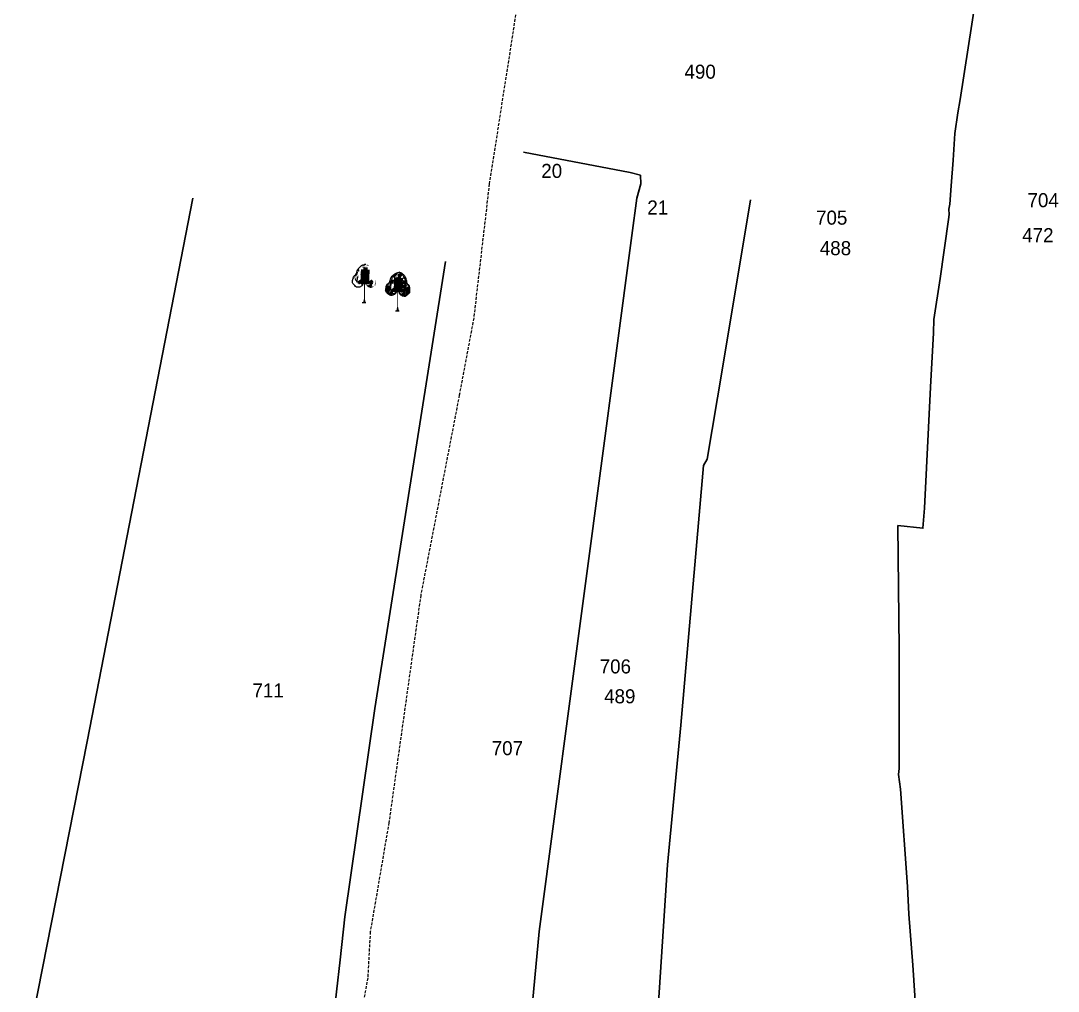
# Model space of a CAD drawing. Header units: millimetres. Extents: x -1419336 to 38707697, y -75591640 to 81.
# Drawn here: x 278.7 to 463.5, y -1027.9 to -855.2 of the extents above; entities that cross this region are included whole.
import ezdxf

# ---------------------------------------------------------------- set-up
doc = ezdxf.new("R2010")
doc.units = ezdxf.units.MM
doc.linetypes.add('ACAD_ISO02W100', pattern=[15, 12, -3])
doc.linetypes.add('DASHED', pattern=[0.75, 0.5, -0.25])
for name, color, linetype in [('Line_Road', 250, 'ACAD_ISO02W100'), ('Sym_Tree', 92, 'Continuous'), ('Text_Survey_No_Old', 5, 'Continuous')]:
    doc.layers.add(name, color=color, linetype=linetype)
doc.layers.add('Poly_Survey_Bndry', color=250, linetype='Continuous', lineweight=30)
doc.layers.add('Text_Survey_No', color=250, linetype='Continuous', lineweight=0)
doc.layers.add('Text_Chalta_No', color=1, linetype='Continuous', lineweight=0, true_color=0x0000ff)
doc.styles.get("Standard").update_dxf_attribs({"font": 'SakalBharati.ttf'})

msp = doc.modelspace()

# ---------------------------------------------------------------- linework, layer by layer
at = {"layer": 'Line_Road', "linetype": 'DASHED'}
msp.add_lwpolyline([(386.71, -766.18), (383.46, -774.93), (381.51, -781.74), (380.29, -788.45), (378.3, -794.93), (374.77, -809.42), (371.78, -824.49), (369.67, -835.19), (367.78, -848.19), (362.16, -884.22), (359.39, -908.12), (356.82, -921.84), (349.96, -957.44), (344.29, -997.93), (340.97, -1017.35), (340.52, -1025.56), (339.67, -1030.22)], dxfattribs=at)
at = {"layer": 'Poly_Survey_Bndry'}
for points in [[(449.49, -846.53), (446, -869.22), (445.58, -871.6), (445.06, -875.25), (444.74, -880), (444.43, -884.54), (444.15, -887.85), (443.96, -888.73), (444.05, -889.69), (443.93, -890.53), (442.46, -901.06), (441.31, -908.33), (441.26, -910.74), (440.75, -920.38), (439.65, -941.97), (439.36, -945.51), (434.91, -945.05), (435.16, -967.06), (435.16, -988.28), (435.04, -989.34), (435.39, -991.94), (436.61, -1009.27), (436.89, -1014.19), (437.55, -1023.31), (438.89, -1043.08)], [(387.27, -882.21), (368.25, -878.58)], [(389.07, -882.64), (389.14, -884.22), (388.45, -886.74), (387.52, -893.38), (371.03, -1017.29), (368.57, -1043.94), (367.47, -1078.36), (367.28, -1084.08), (367.13, -1086.61), (369, -1109.84), (370.17, -1125.14)], [(389.07, -882.64), (387.27, -882.21)], [(309.36, -886.76), (290.59, -983.46), (280.27, -1035.88), (293.06, -1039.09), (281.54, -1111.9), (278.75, -1130.43)], [(408.66, -887.07), (403.67, -917.04), (400.97, -933.23), (400.31, -934.33), (396.25, -980.58), (393.87, -1005.42), (391.69, -1039.09), (391.46, -1042.66), (391.76, -1045.56), (393.47, -1064.25), (397.7, -1114.58), (398.86, -1127.25)], [(354.38, -898.04), (341.78, -977.58), (336.43, -1014.68), (335.64, -1022.32), (332.37, -1050.81), (330.02, -1072.9), (326.41, -1092.44), (325.07, -1100.74), (319.66, -1121.76), (320.08, -1124.85), (321.4, -1140.18)]]:
    msp.add_lwpolyline(points, dxfattribs=at)
at = {"layer": 'Sym_Tree'}
for p, q in [((340.16, -898.57), (339.93, -898.59)), ((346.08, -900.02), (345.85, -900.05)), ((339.56, -905.33), (340.21, -905.34)), ((345.48, -906.79), (346.13, -906.79))]:
    msp.add_line(p, q, dxfattribs=at)
at = {"layer": 'Sym_Tree', "color": 82, "const_width": 0.8}
for points in [[(339.61, -902.03), (339.71, -899.42)], [(339.7, -902.04), (339.8, -899.43)], [(340.04, -901.65), (340.14, -899.05)], [(340.37, -902.09), (340.47, -899.48)], [(338.95, -901.42), (339.29, -901.91)], [(339.47, -901.54), (339.81, -902.03)], [(341.29, -901.66), (340.79, -901.99)], [(340.91, -901.45), (341.25, -901.93)], [(345.53, -903.48), (345.63, -900.88)], [(345.62, -903.5), (345.72, -900.89)], [(345.96, -903.11), (346.06, -900.5)], [(346.29, -903.55), (346.4, -900.94)], [(344.87, -902.88), (345.21, -903.37)], [(345.39, -903), (345.73, -903.48)], [(347.21, -903.11), (346.72, -903.44)], [(346.83, -902.9), (347.17, -903.39)]]:
    msp.add_lwpolyline(points, dxfattribs=at)
at = {"layer": 'Sym_Tree', "color": 34}
for points in [[(339.93, -905.34, 0.48, 0.16, 0), (339.93, -904.68, 0.16, 0.16, 0), (339.93, -902, 0.16, 0.16, 0)], [(345.85, -906.79, 0.48, 0.16, 0), (345.85, -906.14, 0.16, 0.16, 0), (345.85, -903.46, 0.16, 0.16, 0)]]:
    msp.add_lwpolyline(points, format="xyseb", dxfattribs=at)
at = {"layer": 'Sym_Tree', "color": 82}
for points in [[(339.7, -902.12), (339.55, -902.28), (339.32, -902.53), (338.88, -902.63), (338.49, -902.61), (338.16, -902.28), (337.69, -901.88), (337.9, -901.28), (337.91, -900.68), (338.6, -900.34), (338.62, -899.51), (339.13, -898.99), (339.54, -898.63), (339.83, -898.6), (339.93, -898.59)], [(345.63, -903.57), (345.48, -903.74), (345.25, -903.99), (344.8, -904.09), (344.41, -904.06), (344.08, -903.73), (343.61, -903.33), (343.82, -902.73), (343.83, -902.14), (344.52, -901.79), (344.54, -900.97), (345.06, -900.45), (345.47, -900.08), (345.75, -900.05), (345.85, -900.05)]]:
    msp.add_open_spline(points, degree=3, knots=[0, 0, 0, 0, 0.357151, 0.545743, 0.741494, 0.970117, 1.319935, 1.641608, 1.935314, 2.250626, 2.755061, 3.137005, 3.457298, 3.618487, 3.618487, 3.618487, 3.618487], dxfattribs=at)
at = {"layer": 'Sym_Tree', "color": 82, "start_tangent": (345.848543, -906.792094), "end_tangent": (345.848543, -906.792094)}
msp.add_spline([(346.08, -903.57), (346.52, -904.05), (346.83, -904.17), (347.19, -904.18), (347.54, -903.97), (348, -903.53), (348.01, -902.95), (347.95, -902.43), (347.59, -901.99), (347.37, -901.1), (347.01, -900.52), (346.59, -900.13), (346.08, -900.02)], degree=3, dxfattribs=at)
at = {"layer": 'Sym_Tree', "color": 82}
for points in [[(338.92, -899.19), (338.76, -899.47), (338.68, -899.75), (338.62, -900.01)], [(339.04, -899.59), (338.79, -899.49), (338.82, -899.81), (338.62, -900.01)], [(339.04, -899.59), (338.89, -899.26), (338.76, -899.47), (338.69, -899.71)], [(338.76, -899.47), (338.69, -899.71), (338.82, -899.81), (339.04, -899.59)], [(339.93, -898.59), (339.22, -898.93), (338.92, -899.19), (338.76, -899.47)], [(338.82, -899.81), (339.04, -899.59), (339.04, -899.59), (338.79, -899.49)], [(338.98, -899.87), (339.04, -899.59), (339.04, -899.59), (338.89, -899.26)], [(340.38, -898.59), (339.8, -898.98), (339.33, -898.99), (339.93, -898.59)], [(339.33, -898.99), (339.93, -898.59), (340.13, -898.59), (340.01, -898.73)], [(339.79, -899.04), (339.8, -898.98), (339.47, -899.2), (339.75, -898.97)], [(340.55, -899.47), (339.81, -899.45), (339.79, -899.83), (339.73, -900.03)], [(340.76, -898.73), (340.58, -898.64), (339.78, -898.99), (339.79, -899.04)], [(339.78, -898.99), (339.79, -899.04), (339.8, -898.98)], [(339.8, -898.98), (339.8, -898.98), (339.79, -899.04), (339.8, -898.98)], [(339.93, -898.59), (340.16, -898.57), (340.38, -898.59), (339.8, -898.98)], [(340.43, -900.11), (340.53, -899.75), (340.55, -899.47), (339.81, -899.45)], [(340.13, -898.59), (340.01, -898.73), (339.87, -898.77), (339.98, -898.67)], [(339.87, -898.77), (339.89, -898.71), (339.98, -898.67), (339.93, -898.59)], [(339.87, -898.77), (339.98, -898.67), (340.01, -898.73), (339.87, -898.77)], [(340.01, -898.73), (339.87, -898.77), (339.89, -898.71), (339.98, -898.67)], [(339.98, -898.67), (339.93, -898.59), (340.13, -898.59), (339.98, -898.67)], [(340.13, -898.59), (339.98, -898.67), (340.16, -898.57), (340.38, -898.59)], [(340.16, -898.57), (340.38, -898.59), (340.66, -898.69), (340.58, -898.64)], [(338.02, -900.71), (337.95, -900.84), (337.91, -900.99), (337.89, -901.09)], [(337.91, -900.99), (337.89, -901.09), (338.07, -901.17), (338.27, -900.81)], [(338.26, -900.64), (338.19, -900.65), (338.02, -900.71), (337.95, -900.84)], [(338.12, -900.74), (338.7, -900.55), (338.02, -900.71), (338.08, -900.65)], [(338.02, -900.71), (338.08, -900.65), (338.13, -900.61), (338.19, -900.55)], [(338.17, -900.78), (338.03, -900.9), (338.24, -900.75), (338.2, -900.72)], [(338.07, -901.17), (338.27, -900.81), (338.17, -900.78), (338.03, -900.9)], [(338.19, -900.55), (338.13, -900.61), (338.09, -900.65), (338.16, -900.63)], [(338.09, -900.65), (338.16, -900.63), (338.19, -900.65), (338.26, -900.64)], [(338.24, -900.75), (338.2, -900.72), (338.12, -900.74), (338.7, -900.55)], [(338.13, -900.61), (338.19, -900.55), (338.25, -900.5), (338.27, -900.61)], [(338.25, -900.5), (338.27, -900.61), (338.19, -900.65), (338.13, -900.61)], [(338.19, -900.65), (338.13, -900.61), (338.19, -900.55), (338.2, -900.61)], [(338.13, -900.61), (338.19, -900.61), (338.19, -900.55), (338.13, -900.61)], [(338.19, -900.61), (338.19, -900.61), (338.13, -900.61), (338.19, -900.61)], [(338.22, -900.57), (338.16, -900.63), (338.37, -900.39)], [(338.27, -900.61), (338.19, -900.61), (338.22, -900.57), (338.16, -900.63)], [(338.19, -900.55), (338.2, -900.61), (338.19, -900.55), (338.22, -900.57)], [(338.19, -900.55), (338.22, -900.57), (338.19, -900.61)], [(338.19, -900.65), (338.26, -900.64), (338.27, -900.61), (338.19, -900.61)], [(338.26, -900.64), (338.26, -900.64), (338.26, -900.64), (338.19, -900.65)], [(338.87, -900.46), (338.76, -901.66), (338.21, -901.32), (338.5, -900.74)], [(338.76, -901.66), (338.21, -901.32), (338.26, -900.64), (338.5, -900.59)], [(338.21, -901.32), (338.5, -900.74), (338.46, -901.56), (338.46, -901.88)], [(338.76, -901.66), (338.46, -901.56), (338.76, -901.66), (338.21, -901.32)], [(338.25, -900.5), (338.25, -900.53), (338.37, -900.39), (338.51, -900.31)], [(338.37, -900.39), (338.37, -900.39), (338.25, -900.5), (338.25, -900.53)], [(338.52, -900.45), (338.51, -900.31), (338.26, -900.64)], [(338.37, -900.39), (338.51, -900.31), (338.26, -900.64), (338.26, -900.53)], [(338.26, -900.64), (338.26, -900.53), (338.32, -900.61), (338.51, -900.31)], [(338.26, -900.64), (338.5, -900.59), (338.68, -900.43), (338.5, -900.59)], [(338.26, -900.64), (338.26, -900.64), (338.26, -900.64)], [(338.26, -900.64), (338.26, -900.64), (338.26, -900.64)], [(338.32, -900.61), (338.51, -900.31), (338.52, -900.45), (338.63, -900.46)], [(338.51, -900.51), (338.52, -900.45), (338.32, -900.61), (338.51, -900.52)], [(338.32, -900.61), (338.51, -900.52), (338.52, -900.45), (338.34, -900.58)], [(338.52, -900.45), (338.34, -900.58), (338.51, -900.52), (338.52, -900.45)], [(338.37, -900.39), (338.51, -900.31), (338.62, -900.01), (338.58, -900.01)], [(338.5, -900.21), (338.5, -900.21), (338.37, -900.39), (338.51, -900.31)], [(338.68, -900.43), (338.5, -900.59), (338.5, -900.74), (338.5, -900.59)], [(338.5, -900.74), (338.5, -900.59), (338.52, -900.45)], [(338.52, -900.45), (338.52, -900.45), (338.52, -900.45), (338.51, -900.31)], [(338.51, -900.52), (338.52, -900.45), (338.54, -900.35), (338.51, -900.31)], [(338.52, -900.45), (338.63, -900.46), (338.51, -900.51), (338.52, -900.45)], [(338.82, -899.81), (338.62, -900.01), (338.68, -900.43), (338.52, -900.45)], [(338.62, -900.01), (338.58, -900.01), (338.56, -900.1), (338.52, -900.16)], [(338.52, -900.28), (338.54, -900.35), (338.62, -900.01), (338.66, -900.19)], [(338.56, -900.1), (338.52, -900.16), (338.52, -900.28), (338.54, -900.35)], [(338.68, -900.43), (338.52, -900.45), (338.96, -900.47), (339.44, -900.47)], [(338.52, -900.45), (338.52, -900.45), (338.52, -900.45)], [(338.53, -900.23), (338.54, -900.35), (338.7, -899.76), (338.72, -899.7)], [(338.56, -900.1), (338.62, -900.01), (338.53, -900.23), (338.54, -900.35)], [(338.62, -900.01), (338.66, -900.19), (338.56, -900.1), (338.62, -900.01)], [(338.68, -899.75), (338.69, -899.71), (338.58, -900.01), (338.61, -900.01)], [(338.68, -899.75), (338.62, -900.01), (338.98, -899.87), (339.04, -899.59)], [(338.7, -899.76), (338.72, -899.7), (338.68, -899.75), (338.69, -899.71)], [(338.96, -900.47), (339.44, -900.47), (339.98, -900.11), (340.08, -899.75)], [(340.53, -901.22), (339.45, -901.26), (339.32, -900.46), (339.21, -901.66)], [(339.34, -899.83), (339.28, -900.03), (339.28, -900.03), (339.34, -899.83)], [(339.73, -900.03), (339.79, -899.83), (340.53, -901.22), (339.45, -901.26)], [(341.96, -901.42), (341.94, -901.35), (341.89, -902.31), (341.74, -902.38)], [(341.95, -901.58), (341.88, -901.43), (341.96, -901.42), (341.94, -901.35)], [(344.74, -901.27), (344.54, -901.47), (344.6, -901.89), (344.44, -901.91)], [(344.45, -901.68), (344.46, -901.8), (344.62, -901.22), (344.64, -901.16)], [(344.56, -901.3), (344.5, -901.47), (344.75, -900.95), (344.71, -900.94)], [(344.62, -901.07), (344.57, -901.23), (344.56, -901.3), (344.5, -901.47)], [(344.6, -901.21), (344.62, -901.17), (344.5, -901.47), (344.53, -901.47)], [(344.56, -901.39), (344.5, -901.47), (344.57, -901.23), (344.62, -901.22)], [(344.55, -901.42), (344.57, -901.32), (344.56, -901.39), (344.5, -901.47)], [(344.5, -901.47), (344.53, -901.47), (344.55, -901.41), (344.56, -901.39)], [(344.84, -900.65), (344.68, -900.93), (344.6, -901.21), (344.54, -901.47)], [(344.96, -901.05), (344.71, -900.94), (344.74, -901.27), (344.54, -901.47)], [(344.6, -901.21), (344.54, -901.47), (344.9, -901.33), (344.96, -901.05)], [(344.59, -901.24), (344.62, -901.07), (344.55, -901.42), (344.57, -901.32)], [(344.55, -901.41), (344.56, -901.39), (344.57, -901.32), (344.62, -901.17)], [(344.57, -901.23), (344.62, -901.22), (344.62, -901.07), (344.57, -901.23)], [(344.62, -901.06), (344.68, -900.93), (344.59, -901.24), (344.62, -901.07)], [(344.62, -901.22), (344.64, -901.16), (344.6, -901.21), (344.62, -901.17)], [(344.6, -901.89), (345.13, -901.84), (344.74, -901.27), (344.99, -901.63)], [(344.74, -901.27), (344.99, -901.63), (345.13, -901.84), (344.6, -901.89)], [(344.96, -901.05), (344.81, -900.72), (344.68, -900.93), (344.62, -901.17)], [(344.68, -900.93), (344.62, -901.17), (344.74, -901.27), (344.96, -901.05)], [(344.62, -901.17), (344.65, -901.01), (344.68, -900.93), (344.65, -901.01)], [(344.68, -900.93), (344.65, -901.01), (344.62, -901.06), (344.68, -900.93)], [(344.62, -901.06), (344.62, -901.06), (344.62, -901.17), (344.65, -901.01)], [(345.85, -900.05), (345.14, -900.39), (344.84, -900.65), (344.68, -900.93)], [(344.75, -900.95), (344.71, -900.94), (345, -900.55), (345.14, -900.39)], [(344.74, -901.27), (344.96, -901.05), (344.96, -901.05), (344.71, -900.94)], [(345.26, -901.29), (345.62, -901.29), (345.2, -901.49), (344.74, -901.27)], [(345.2, -901.49), (344.74, -901.27), (345.2, -901.49), (345.13, -901.84)], [(344.9, -901.33), (344.96, -901.05), (344.96, -901.05), (344.81, -900.72)], [(344.94, -900.65), (344.9, -900.61), (344.83, -900.76), (344.84, -900.8)], [(344.83, -900.76), (344.84, -900.8), (344.87, -900.7), (344.94, -900.65)], [(345, -900.55), (345.14, -900.39), (344.84, -900.65), (345, -900.55)], [(344.96, -901.05), (344.84, -900.8), (344.92, -900.65), (345.25, -900.45)], [(344.84, -900.65), (345, -900.55), (344.94, -900.65), (344.9, -900.61)], [(344.92, -900.73), (344.86, -900.75), (344.84, -900.8), (344.92, -900.73)], [(344.84, -900.8), (344.92, -900.73), (345.7, -901.08), (345.97, -901.2)], [(344.92, -900.73), (344.92, -900.68), (344.92, -900.73), (344.86, -900.75)], [(344.87, -900.7), (344.94, -900.65), (345.85, -900.05), (345.65, -900.07)], [(344.88, -901.93), (345.36, -901.93), (345.9, -901.57), (346, -901.21)], [(344.92, -900.65), (345.25, -900.45), (345.28, -900.91), (344.92, -900.73)], [(345.18, -900.49), (345.25, -900.45), (344.92, -900.73), (344.92, -900.68)], [(345.28, -900.91), (344.92, -900.73), (344.93, -900.82), (345.28, -900.91)], [(344.93, -900.82), (345.28, -900.91), (345.25, -900.45), (345.98, -900.15)], [(345.22, -900.43), (345.02, -900.54), (344.94, -900.65), (345.22, -900.43)], [(345.25, -900.45), (345.02, -900.54), (344.97, -900.69), (345.02, -900.72)], [(344.97, -900.69), (345.02, -900.72), (345.18, -900.49), (345.25, -900.45)], [(345.25, -900.45), (345.98, -900.15), (345.25, -900.45), (345.02, -900.54)], [(345.14, -900.39), (345.44, -900.25), (345.22, -900.43), (345.02, -900.54)], [(345.44, -900.25), (345.47, -900.13), (345.29, -900.25), (345.14, -900.39)], [(345.29, -900.25), (345.14, -900.39), (345.44, -900.25), (345.32, -900.25)], [(345.44, -900.25), (345.32, -900.25), (345.14, -900.39), (345.44, -900.25)], [(345.26, -901.29), (345.2, -901.49), (345.2, -901.49), (345.26, -901.29)], [(346.31, -900.05), (345.72, -900.44), (345.26, -900.45), (345.85, -900.05)], [(345.26, -900.45), (345.85, -900.05), (346.06, -900.05), (345.93, -900.19)], [(345.7, -901.08), (345.97, -901.2), (345.26, -901.29), (345.62, -901.29)], [(345.85, -900.05), (345.65, -900.07), (345.46, -900.13), (345.29, -900.25)], [(345.46, -900.13), (345.29, -900.25), (345.57, -900.11), (345.65, -900.07)], [(345.62, -900.1), (345.57, -900.11), (345.29, -900.25), (345.44, -900.25)], [(345.62, -900.1), (345.44, -900.25), (345.45, -900.18), (345.29, -900.25)], [(345.29, -900.25), (345.44, -900.25), (345.55, -900.13), (345.57, -900.11)], [(345.45, -900.18), (345.29, -900.25), (345.44, -900.25), (345.47, -900.13)], [(346.48, -900.93), (345.73, -900.91), (345.41, -901.05), (345.3, -900.8)], [(345.65, -901.49), (345.71, -901.29), (346.46, -902.67), (345.37, -902.71)], [(345.39, -900.65), (345.67, -900.43), (346.31, -900.05), (346.48, -900.93)], [(345.71, -900.49), (345.72, -900.44), (345.39, -900.65), (345.67, -900.43)], [(345.55, -900.13), (345.55, -900.13), (345.62, -900.1), (345.44, -900.25)], [(345.55, -900.13), (345.57, -900.11), (345.45, -900.14), (345.44, -900.25)], [(345.45, -900.14), (345.44, -900.25), (345.57, -900.11), (345.53, -900.13)], [(345.57, -900.11), (345.65, -900.07), (345.45, -900.14), (345.65, -900.07)], [(345.45, -900.14), (345.65, -900.07), (345.62, -900.1), (345.57, -900.11)], [(345.57, -900.11), (345.53, -900.13), (345.55, -900.13)], [(346.48, -900.93), (345.73, -900.91), (345.71, -901.29), (345.65, -901.49)], [(346.31, -900.05), (346.48, -900.93), (345.73, -900.91), (345.7, -900.45)], [(346.68, -900.18), (346.5, -900.09), (345.7, -900.45), (345.71, -900.49)], [(345.7, -900.45), (345.71, -900.49), (345.72, -900.44)], [(345.73, -900.91), (345.7, -900.45), (346.48, -900.93), (345.73, -900.91)], [(345.72, -900.44), (345.72, -900.44), (345.71, -900.49), (345.72, -900.44)], [(345.85, -900.05), (346.08, -900.02), (346.31, -900.05), (345.72, -900.44)], [(346.36, -901.57), (346.46, -901.21), (346.48, -900.93), (345.73, -900.91)], [(346.06, -900.05), (345.93, -900.19), (345.79, -900.23), (345.9, -900.13)], [(345.79, -900.23), (345.81, -900.17), (345.9, -900.13), (345.85, -900.05)], [(345.79, -900.23), (345.9, -900.13), (345.93, -900.19), (345.79, -900.23)], [(345.93, -900.19), (345.79, -900.23), (345.81, -900.17), (345.9, -900.13)], [(346.77, -901.56), (346.74, -901.36), (345.82, -902.63), (346.89, -902.81)], [(345.9, -900.13), (345.85, -900.05), (346.06, -900.05), (345.9, -900.13)], [(346.06, -900.05), (345.9, -900.13), (346.08, -900.02), (346.31, -900.05)], [(346.06, -901.55), (346.01, -901.18), (346.03, -900.9), (346.76, -900.98)], [(347.03, -902.04), (346.55, -901.98), (346.06, -901.55), (346.01, -901.18)], [(347.14, -900.76), (346.89, -900.5), (346.31, -900.05), (346.03, -900.9)], [(346.31, -900.05), (346.03, -900.9), (346.76, -900.98), (346.85, -900.52)], [(346.76, -900.98), (346.85, -900.52), (346.03, -900.9), (346.76, -900.98)], [(346.03, -900.9), (346.76, -900.98), (346.74, -901.36), (346.77, -901.56)], [(346.03, -900.9), (346.76, -900.98), (347.06, -901.16), (347.21, -900.92)], [(347.21, -900.92), (347.14, -900.84), (346.33, -901.09), (346.04, -901.17)], [(346.33, -901.09), (346.04, -901.17), (346.74, -901.36), (346.38, -901.31)], [(346.12, -900.15), (346.05, -900.09), (346.24, -900.19), (346.05, -900.09)], [(346.24, -900.19), (346.05, -900.09), (346.08, -900.13), (346.12, -900.15)], [(346.08, -900.02), (346.31, -900.05), (346.58, -900.15), (346.5, -900.09)], [(346.13, -900.15), (346.17, -900.17), (346.15, -900.17)], [(347.12, -900.93), (346.76, -900.98), (346.85, -900.52), (346.17, -900.14)], [(346.85, -900.52), (346.17, -900.14), (346.86, -900.52), (347.07, -900.64)], [(346.31, -900.05), (346.97, -900.48), (347.24, -900.77), (347.36, -901.07)], [(347.19, -900.82), (347.14, -900.76), (346.31, -900.05), (346.5, -900.09)], [(346.31, -900.05), (346.5, -900.09), (346.68, -900.18), (346.84, -900.32)], [(346.74, -901.36), (346.38, -901.31), (346.77, -901.56), (347.25, -901.4)], [(346.68, -900.18), (346.84, -900.32), (346.58, -900.15), (346.5, -900.09)], [(346.54, -900.13), (346.58, -900.15), (346.84, -900.32), (346.7, -900.3)], [(346.6, -900.17), (346.6, -900.17), (346.54, -900.13), (346.7, -900.3)], [(346.54, -900.13), (346.7, -900.3), (346.69, -900.23), (346.84, -900.32)], [(346.84, -900.32), (346.7, -900.3), (346.59, -900.17), (346.58, -900.15)], [(346.59, -900.17), (346.58, -900.15), (346.69, -900.19), (346.7, -900.3)], [(346.69, -900.19), (346.7, -900.3), (346.58, -900.15), (346.62, -900.17)], [(346.69, -900.23), (346.84, -900.32), (346.7, -900.3), (346.68, -900.18)], [(346.7, -900.3), (346.68, -900.18), (346.84, -900.32), (346.97, -900.48)], [(346.84, -900.32), (346.97, -900.48), (346.7, -900.3), (346.81, -900.32)], [(346.7, -900.3), (346.81, -900.32), (346.97, -900.48), (346.7, -900.3)], [(346.97, -900.48), (346.7, -900.3), (346.89, -900.5), (347.07, -900.64)], [(346.74, -901.36), (346.77, -901.56), (346.77, -901.56), (346.74, -901.36)], [(347.16, -900.77), (346.85, -900.52), (346.76, -900.98), (347.14, -900.84)], [(346.76, -900.98), (347.14, -900.84), (347.12, -900.93), (346.76, -900.98)], [(346.77, -901.56), (347.25, -901.4), (346.77, -901.56), (346.8, -901.92)], [(347.32, -902.04), (346.8, -901.92), (347.25, -901.4), (346.96, -901.73)], [(347.25, -901.4), (346.96, -901.73), (346.8, -901.92), (347.32, -902.04)], [(347.06, -901.16), (347.21, -900.92), (347.16, -900.77), (346.85, -900.52)], [(347.1, -900.8), (347.05, -900.82), (346.92, -900.57), (346.85, -900.52)], [(346.92, -900.57), (346.85, -900.52), (347.14, -900.84), (347.15, -900.79)], [(346.86, -900.52), (347.07, -900.64), (347.1, -900.8), (347.05, -900.82)], [(346.89, -900.5), (347.07, -900.64), (347.14, -900.76), (346.89, -900.5)], [(346.91, -901.07), (346.92, -901.15), (346.95, -901.21), (346.91, -901.07)], [(347.29, -901.09), (347.32, -901.08), (347.09, -900.66), (346.97, -900.48)], [(347.09, -900.66), (346.97, -900.48), (347.24, -900.77), (347.09, -900.66)], [(347.09, -901.44), (347.06, -901.16), (347.06, -901.16), (347.26, -900.85)], [(347.06, -901.16), (347.26, -900.85), (347.36, -901.07), (347.39, -901.32)], [(347.36, -901.07), (347.39, -901.32), (347.25, -901.4), (347.06, -901.16)], [(347.25, -901.4), (347.06, -901.16), (347.06, -901.16), (347.32, -901.08)], [(347.06, -901.16), (347.32, -901.08), (347.25, -901.4), (347.43, -901.63)], [(347.4, -901.36), (347.43, -901.63), (347.09, -901.44), (347.06, -901.16)], [(347.24, -900.77), (347.09, -900.66), (347.14, -900.76), (347.18, -900.73)], [(347.14, -900.76), (347.18, -900.73), (347.23, -900.88), (347.21, -900.92)], [(347.23, -900.88), (347.21, -900.92), (347.19, -900.82), (347.14, -900.76)], [(347.14, -900.84), (347.15, -900.79), (347.14, -900.84), (347.2, -900.88)], [(347.14, -900.84), (347.2, -900.88), (347.21, -900.92), (347.14, -900.84)], [(347.24, -900.77), (347.36, -901.07), (347.4, -901.36), (347.43, -901.63)], [(347.25, -901.4), (347.43, -901.63), (347.32, -902.04), (347.47, -902.08)], [(347.42, -901.45), (347.47, -901.63), (347.29, -901.09), (347.32, -901.08)], [(347.39, -901.32), (347.37, -901.15), (347.36, -901.07), (347.37, -901.15)], [(347.4, -901.21), (347.36, -901.07), (347.41, -901.39), (347.4, -901.22)], [(347.4, -901.21), (347.4, -901.21), (347.39, -901.32), (347.37, -901.15)], [(347.49, -901.85), (347.46, -901.97), (347.38, -901.37), (347.37, -901.3)], [(347.38, -901.37), (347.37, -901.3), (347.4, -901.36), (347.39, -901.32)], [(347.43, -901.38), (347.38, -901.37), (347.4, -901.22), (347.43, -901.38)], [(347.42, -901.54), (347.47, -901.63), (347.43, -901.38), (347.38, -901.37)], [(347.4, -901.36), (347.39, -901.32), (347.47, -901.63), (347.44, -901.63)], [(347.42, -901.56), (347.42, -901.54), (347.41, -901.47), (347.39, -901.32)], [(347.41, -901.39), (347.4, -901.22), (347.43, -901.57), (347.41, -901.47)], [(347.4, -901.22), (347.43, -901.38), (347.42, -901.45), (347.47, -901.63)], [(338.46, -901.56), (338.46, -901.88), (338.46, -901.88), (338.74, -901.9)], [(338.46, -901.88), (338.74, -901.9), (338.76, -901.66), (338.46, -901.56)], [(340.14, -902.59), (340.14, -902.59), (340.14, -902.59)], [(340.17, -902.11), (340.15, -902.08), (340.35, -902.2), (340.35, -902.15)], [(340.43, -902.46), (340.16, -902.12), (341.16, -901.78), (341.37, -902.54)], [(340.79, -902.68), (340.6, -902.59), (340.43, -902.46), (340.16, -902.12)], [(340.18, -902.11), (340.18, -902.11), (340.36, -902.2), (340.17, -902.11)], [(340.6, -902.59), (340.54, -902.53), (340.44, -902.47), (340.52, -902.54)], [(340.44, -902.47), (340.52, -902.54), (340.44, -902.47), (340.54, -902.53)], [(340.44, -902.47), (340.54, -902.53), (340.6, -902.59)], [(340.63, -902.28), (341.01, -902.71), (340.46, -902.44), (340.63, -902.28)], [(340.46, -902.44), (340.63, -902.28), (340.54, -902.53), (340.98, -902.72)], [(340.77, -902.68), (340.59, -902.59), (340.53, -902.54), (340.54, -902.53)], [(340.53, -902.54), (340.53, -902.54), (340.59, -902.59), (340.56, -902.56)], [(340.54, -902.53), (340.98, -902.72), (340.6, -902.59), (340.7, -902.63)], [(341.01, -902.71), (340.91, -902.69), (340.6, -902.59), (340.54, -902.53)], [(340.6, -902.59), (340.54, -902.53), (340.54, -902.53), (340.79, -902.68)], [(340.54, -902.53), (340.79, -902.68), (340.89, -902.69), (340.98, -902.72)], [(340.89, -902.69), (340.98, -902.72), (340.6, -902.59), (340.54, -902.53)], [(341.2, -902.73), (340.98, -902.72), (340.79, -902.68), (340.6, -902.59)], [(340.6, -902.59), (340.7, -902.63), (340.96, -902.7), (341.02, -902.64)], [(341.16, -901.78), (341.37, -902.54), (340.63, -902.28), (341.01, -902.71)], [(340.77, -902.67), (340.77, -902.68), (340.98, -902.73), (341.01, -902.71)], [(340.98, -902.73), (341.01, -902.71), (340.87, -902.7), (340.79, -902.68)], [(340.92, -902.58), (341.01, -902.54), (340.93, -902.62), (340.88, -902.56)], [(340.93, -902.62), (340.88, -902.56), (340.98, -902.55), (340.96, -902.56)], [(340.96, -902.7), (341.02, -902.64), (341.01, -902.71), (340.91, -902.69)], [(340.91, -902.71), (340.98, -902.72), (341.2, -902.73), (340.99, -902.72)], [(341.29, -902.38), (341.1, -902.46), (340.92, -902.58), (341.01, -902.54)], [(341.19, -902.49), (340.93, -902.62), (341.09, -902.54), (341.06, -902.39)], [(341.23, -902.44), (341.19, -902.49), (341.19, -902.49), (340.93, -902.62)], [(340.93, -902.62), (341.17, -902.51), (341.19, -902.49), (341.1, -902.46)], [(340.98, -902.55), (340.96, -902.56), (340.93, -902.62), (341.17, -902.51)], [(341.44, -902.31), (341.29, -902.38), (340.94, -902.67), (341.17, -902.51)], [(340.94, -902.67), (341.17, -902.51), (341.16, -902.49), (341.1, -902.46)], [(341.64, -902.49), (341.56, -902.46), (341.2, -902.73), (340.98, -902.72)], [(341.2, -902.73), (340.99, -902.72), (340.98, -902.73), (340.99, -902.73)], [(341.09, -902.54), (341.06, -902.39), (341.29, -902.38), (341.1, -902.46)], [(341.16, -902.49), (341.1, -902.46), (341.23, -902.44), (341.19, -902.49)], [(343.98, -902.34), (343.82, -902.55), (343.72, -903.14), (344.54, -903.21)], [(343.78, -902.96), (343.72, -903.14), (343.82, -902.55), (343.74, -902.95)], [(343.78, -902.96), (343.78, -902.96), (343.78, -902.96), (343.72, -903.14)], [(343.72, -903.14), (344.54, -903.21), (344.51, -904.05), (344.34, -903.96)], [(343.85, -903.52), (343.74, -903.34), (343.72, -903.14), (344.36, -903.87)], [(343.72, -903.14), (344.36, -903.87), (344.35, -903.92), (344.14, -903.75)], [(344.2, -903.73), (344.14, -903.75), (343.72, -903.14), (344.2, -903.73)], [(343.72, -903.14), (344.2, -903.73), (344.2, -903.73), (343.74, -903.34)], [(343.88, -903.55), (343.74, -903.34), (343.75, -903.35), (343.72, -903.14)], [(343.75, -903.35), (343.72, -903.14), (343.74, -903.33), (343.8, -903.39)], [(343.74, -903.33), (343.8, -903.39), (343.82, -902.55), (343.89, -902.62)], [(343.82, -902.55), (343.74, -902.95), (343.89, -902.62), (343.9, -902.59)], [(343.82, -902.55), (343.89, -902.62), (343.78, -902.96)], [(343.94, -902.17), (343.87, -902.3), (343.83, -902.45), (343.82, -902.55)], [(344.12, -902.18), (344.14, -902.77), (343.82, -902.53), (344.14, -902.77)], [(343.83, -902.45), (343.82, -902.55), (344, -902.63), (344.19, -902.26)], [(343.82, -902.53), (344.14, -902.77), (344.3, -902.35), (344.19, -902.26)], [(343.94, -902.38), (343.94, -902.38), (343.98, -902.34), (343.82, -902.55)], [(343.94, -902.38), (343.84, -902.43), (343.91, -902.39), (343.9, -902.28)], [(343.91, -902.39), (343.9, -902.28), (343.88, -902.41), (343.84, -902.43)], [(343.88, -902.41), (343.84, -902.43), (343.84, -902.45), (343.93, -902.35)], [(343.84, -902.45), (343.93, -902.35), (343.93, -902.35)], [(343.86, -902.48), (343.86, -902.48), (343.94, -902.38), (343.84, -902.43)], [(344.09, -902.2), (344.01, -902.19), (343.9, -902.28), (343.86, -902.48)], [(343.9, -902.28), (343.86, -902.48), (343.95, -902.35), (343.98, -902.25)], [(343.95, -902.42), (343.95, -902.35), (343.86, -902.48)], [(344.18, -902.09), (344.11, -902.1), (343.94, -902.17), (343.87, -902.3)], [(343.93, -902.65), (343.96, -902.59), (343.88, -903.55), (344.02, -903.63)], [(343.92, -902.54), (344.29, -902.45), (343.93, -902.49), (343.89, -902.62)], [(343.93, -902.49), (343.89, -902.62), (343.92, -902.81), (344.01, -902.67)], [(343.89, -902.62), (343.9, -902.59), (344.54, -903.21), (344.39, -903.07)], [(343.98, -902.25), (344.01, -902.19), (343.9, -902.28), (343.94, -902.17)], [(343.9, -902.28), (343.94, -902.17), (343.95, -902.42), (343.95, -902.35)], [(344.01, -902.67), (344.02, -902.73), (343.92, -902.54), (344.29, -902.45)], [(343.92, -902.81), (344.01, -902.67), (343.93, -902.65), (343.96, -902.59)], [(343.93, -902.35), (343.93, -902.35), (343.94, -902.38)], [(344.04, -902.2), (344.62, -902), (343.94, -902.16), (344, -902.1)], [(343.94, -902.16), (344, -902.1), (344.05, -902.07), (344.11, -902)], [(344.09, -902.24), (343.95, -902.35), (344.16, -902.21), (344.12, -902.18)], [(343.95, -902.35), (343.98, -902.25), (344.09, -902.2)], [(344, -902.63), (344.19, -902.26), (344.09, -902.24), (343.95, -902.35)], [(344.09, -902.2), (344.09, -902.2), (343.98, -902.25), (344.01, -902.19)], [(344.14, -902.77), (344.14, -902.77), (344.06, -902.99), (344, -902.63)], [(344.06, -902.99), (344, -902.63), (344.39, -903.07), (344.12, -902.81)], [(344.11, -902.01), (344.05, -902.07), (344.01, -902.1), (344.09, -902.09)], [(344.01, -902.1), (344.09, -902.09), (344.11, -902.1), (344.18, -902.09)], [(344.14, -902.19), (344.19, -902.15), (344.09, -902.2), (344.01, -902.19)], [(344.16, -902.79), (344.02, -902.73), (344.01, -902.67), (344.02, -902.73)], [(344.12, -902.81), (344.2, -902.85), (344.16, -902.79), (344.02, -902.73)], [(344.16, -902.21), (344.12, -902.18), (344.04, -902.2), (344.62, -902)], [(344.05, -902.07), (344.11, -902), (344.17, -901.96), (344.2, -902.07)], [(344.17, -901.96), (344.2, -902.07), (344.11, -902.1), (344.05, -902.07)], [(344.11, -902.1), (344.05, -902.07), (344.11, -902), (344.12, -902.07)], [(344.05, -902.07), (344.11, -902.07), (344.11, -902.01), (344.05, -902.07)], [(344.11, -902.07), (344.11, -902.07), (344.05, -902.07), (344.11, -902.07)], [(344.14, -902.03), (344.09, -902.09), (344.29, -901.85)], [(344.2, -902.07), (344.11, -902.07), (344.14, -902.03), (344.09, -902.09)], [(344.11, -902), (344.12, -902.07), (344.11, -902.01), (344.14, -902.03)], [(344.11, -902.01), (344.14, -902.03), (344.11, -902.07)], [(344.11, -902.1), (344.18, -902.09), (344.2, -902.07), (344.11, -902.07)], [(344.18, -902.09), (344.18, -902.09), (344.18, -902.09), (344.11, -902.1)], [(344.2, -902.15), (344.2, -902.26), (344.12, -902.18), (344.2, -902.14)], [(344.12, -902.18), (344.2, -902.14), (344.19, -902.25), (344.12, -902.21)], [(344.3, -902.35), (344.2, -902.15), (344.12, -902.18), (344.14, -902.77)], [(344.19, -902.25), (344.12, -902.21), (344.19, -902.25), (344.2, -902.16)], [(344.44, -902.63), (344.22, -902.86), (344.12, -902.81), (344.2, -902.85)], [(344.39, -903.07), (344.12, -902.81), (344.14, -902.77), (344.39, -902.93)], [(344.27, -902.44), (344.18, -902.4), (344.27, -902.44), (344.13, -902.39)], [(344.27, -902.44), (344.13, -902.39), (344.27, -902.44), (344.14, -902.77)], [(344.79, -901.92), (344.68, -903.11), (344.14, -902.77), (344.42, -902.19)], [(344.68, -903.11), (344.14, -902.77), (344.18, -902.09), (344.42, -902.05)], [(344.19, -902.25), (344.2, -902.16), (344.14, -902.19), (344.19, -902.15)], [(344.14, -902.77), (344.42, -902.19), (344.38, -903.01), (344.38, -903.33)], [(344.27, -902.44), (344.14, -902.77), (344.19, -902.27), (344.3, -902.35)], [(344.3, -902.35), (344.37, -902.48), (344.14, -902.77), (344.29, -902.45)], [(344.14, -902.77), (344.29, -902.45), (344.27, -902.44), (344.18, -902.4)], [(344.54, -903.21), (344.39, -903.07), (344.66, -902.63), (344.14, -902.77)], [(344.66, -902.63), (344.14, -902.77), (344.14, -902.77)], [(344.14, -902.77), (344.14, -902.77), (344.44, -902.63), (344.22, -902.86)], [(344.14, -902.77), (344.39, -902.93), (344.14, -902.77), (344.3, -902.76)], [(344.14, -902.77), (344.3, -902.76), (344.14, -902.77)], [(344.68, -903.11), (344.38, -903.01), (344.68, -903.11), (344.14, -902.77)], [(344.17, -901.96), (344.18, -901.98), (344.29, -901.85), (344.43, -901.77)], [(344.29, -901.85), (344.29, -901.85), (344.17, -901.96), (344.18, -901.98)], [(344.44, -901.91), (344.43, -901.77), (344.18, -902.09)], [(344.29, -901.85), (344.43, -901.77), (344.18, -902.09), (344.18, -901.98)], [(344.18, -902.09), (344.18, -901.98), (344.24, -902.06), (344.43, -901.77)], [(344.18, -902.09), (344.42, -902.05), (344.6, -901.89), (344.42, -902.05)], [(344.18, -902.09), (344.18, -902.09), (344.18, -902.09)], [(344.18, -902.09), (344.18, -902.09), (344.18, -902.09)], [(344.3, -902.35), (344.19, -902.26), (344.3, -902.35), (344.18, -902.4)], [(344.3, -902.35), (344.18, -902.4), (344.3, -902.35), (344.37, -902.48)], [(344.19, -902.27), (344.24, -902.23), (344.2, -902.15), (344.2, -902.26)], [(344.19, -902.27), (344.3, -902.35), (344.19, -902.27), (344.24, -902.23)], [(344.41, -902.08), (344.42, -902.19), (344.3, -902.35), (344.2, -902.15)], [(344.24, -902.06), (344.43, -901.77), (344.44, -901.91), (344.55, -901.91)], [(344.43, -901.97), (344.44, -901.91), (344.24, -902.06), (344.43, -901.97)], [(344.24, -902.06), (344.43, -901.97), (344.44, -901.91), (344.26, -902.04)], [(344.44, -901.91), (344.26, -902.04), (344.43, -901.97), (344.44, -901.91)], [(344.29, -901.85), (344.43, -901.77), (344.54, -901.47), (344.5, -901.47)], [(344.42, -901.67), (344.42, -901.67), (344.29, -901.85), (344.43, -901.77)], [(344.42, -902.19), (344.41, -902.08), (344.32, -902.39), (344.3, -902.35)], [(344.32, -902.39), (344.3, -902.35), (344.46, -902.35), (344.41, -902.42)], [(344.37, -902.48), (344.41, -902.42), (344.42, -902.19), (344.41, -902.08)], [(344.4, -902.56), (344.49, -902.61), (344.37, -902.48), (344.41, -902.42)], [(345.31, -903.88), (345.63, -903.57), (344.68, -903.11), (344.37, -903.84)], [(344.68, -903.11), (344.37, -903.84), (345.14, -903.68), (344.7, -904.05)], [(344.38, -903.01), (344.38, -903.33), (344.38, -903.33), (344.66, -903.35)], [(344.38, -903.33), (344.66, -903.35), (344.68, -903.11), (344.38, -903.01)], [(344.55, -902.41), (344.41, -902.42), (344.4, -902.56), (344.49, -902.61)], [(344.44, -902.63), (344.4, -902.56), (344.41, -902.42), (344.49, -902.61)], [(344.68, -903.11), (344.52, -903.13), (344.44, -902.63), (344.4, -902.56)], [(344.46, -902.35), (344.42, -902.19), (344.42, -902.19), (344.41, -902.08)], [(344.42, -902.19), (344.41, -902.08), (344.41, -902.08), (344.51, -902.09)], [(344.41, -902.08), (344.51, -902.09), (344.41, -902.08), (344.42, -902.19)], [(344.46, -902.35), (344.41, -902.42), (344.68, -903.11), (344.52, -903.13)], [(344.41, -902.42), (344.49, -902.61), (344.55, -902.41), (344.41, -902.42)], [(344.41, -902.42), (344.49, -902.61), (344.41, -902.42), (344.49, -902.61)], [(344.6, -901.89), (344.42, -902.05), (344.42, -902.19), (344.42, -902.05)], [(344.79, -901.92), (344.6, -901.89), (344.46, -902.35), (344.42, -902.19)], [(344.42, -902.19), (344.42, -902.05), (344.44, -901.91)], [(344.44, -901.91), (344.44, -901.91), (344.44, -901.91), (344.43, -901.77)], [(344.43, -901.97), (344.44, -901.91), (344.46, -901.8), (344.43, -901.77)], [(344.44, -901.91), (344.55, -901.91), (344.43, -901.97), (344.44, -901.91)], [(344.44, -901.73), (344.46, -901.8), (344.54, -901.47), (344.59, -901.65)], [(344.48, -901.56), (344.45, -901.61), (344.44, -901.73), (344.46, -901.8)], [(344.6, -901.89), (344.44, -901.91), (344.88, -901.93), (345.36, -901.93)], [(344.44, -901.91), (344.44, -901.91), (344.44, -901.91)], [(344.54, -901.47), (344.5, -901.47), (344.48, -901.56), (344.45, -901.61)], [(344.48, -901.56), (344.54, -901.47), (344.45, -901.68), (344.46, -901.8)], [(344.54, -901.47), (344.59, -901.65), (344.48, -901.56), (344.54, -901.47)], [(345.2, -901.49), (345.13, -901.84), (344.6, -901.89), (345.13, -901.84)], [(345.13, -901.84), (344.6, -901.89), (344.88, -901.93)], [(344.79, -901.92), (345.07, -902.09), (344.79, -901.92), (344.6, -901.89)], [(345.07, -902.09), (345.11, -901.93), (344.79, -901.92), (345.07, -902.09)], [(344.88, -901.93), (344.88, -901.93), (345.07, -902.09), (345.11, -901.93)], [(346.46, -902.67), (345.37, -902.71), (345.25, -901.92), (345.13, -903.11)], [(345.82, -902.63), (346.89, -902.81), (347.12, -902.04), (347.08, -903.24)], [(346.35, -903.92), (346.08, -903.57), (347.08, -903.24), (347.29, -904)], [(346.58, -902.04), (346.58, -902.04), (346.37, -902.17), (346.35, -902.01)], [(347.32, -902.04), (347.47, -902.08), (347.03, -902.04), (346.55, -901.98)], [(347.08, -903.24), (347.29, -904), (346.55, -903.74), (346.93, -904.16)], [(346.77, -901.56), (346.8, -901.92), (347.32, -902.04), (346.8, -901.92)], [(346.8, -901.92), (347.32, -902.04), (347.03, -902.04)], [(346.82, -902.17), (346.81, -902.01), (347.12, -902.04), (346.82, -902.17)], [(347.12, -902.04), (346.82, -902.17), (347.12, -902.04), (347.32, -902.04)], [(347.39, -903.18), (347.35, -903.5), (347.35, -903.5), (347.07, -903.48)], [(347.35, -903.5), (347.07, -903.48), (347.08, -903.24), (347.39, -903.18)], [(347.12, -902.04), (347.08, -903.24), (347.66, -902.97), (347.46, -902.36)], [(347.08, -903.24), (347.66, -902.97), (347.71, -902.29), (347.47, -902.21)], [(347.39, -902.51), (347.43, -902.58), (347.08, -903.24), (347.24, -903.27)], [(347.08, -903.24), (347.24, -903.27), (347.37, -902.79), (347.42, -902.72)], [(347.08, -903.24), (347.39, -903.18), (347.08, -903.24), (347.66, -902.97)], [(347.12, -902.04), (347.32, -902.04), (347.39, -902.51), (347.46, -902.36)], [(347.2, -903.35), (347.37, -903.23), (347.16, -902.77), (347.66, -902.97)], [(347.16, -902.77), (347.66, -902.97), (347.66, -902.97)], [(347.87, -902.56), (348.01, -902.79), (348.03, -903.39), (347.2, -903.35)], [(347.93, -902.85), (347.92, -902.82), (347.2, -903.35), (347.37, -903.23)], [(347.71, -902.41), (347.75, -902.38), (347.83, -902.41), (347.28, -902.14)], [(347.83, -902.41), (347.28, -902.14), (347.93, -902.39), (347.88, -902.32)], [(347.43, -902.58), (347.33, -902.76), (347.3, -902.56), (347.43, -902.58)], [(347.3, -902.56), (347.43, -902.58), (347.42, -902.72), (347.33, -902.76)], [(347.71, -902.29), (347.47, -902.21), (347.32, -902.04), (347.47, -902.21)], [(347.32, -902.04), (347.47, -902.21), (347.46, -902.36), (347.47, -902.21)], [(347.37, -902.79), (347.42, -902.72), (347.43, -902.58), (347.33, -902.76)], [(347.43, -902.58), (347.33, -902.76), (347.43, -902.58), (347.33, -902.76)], [(347.42, -902.72), (347.33, -902.76), (347.47, -902.65), (347.43, -902.58)], [(347.66, -902.97), (347.46, -902.36), (347.39, -903.18), (347.35, -903.5)], [(347.49, -901.9), (347.46, -901.97), (347.43, -901.63), (347.36, -901.8)], [(347.43, -901.63), (347.36, -901.8), (347.48, -901.72), (347.43, -901.63)], [(347.65, -902.25), (347.5, -901.94), (347.47, -902.08), (347.36, -902.06)], [(347.47, -902.08), (347.36, -902.06), (347.47, -902.14), (347.47, -902.08)], [(347.66, -902.97), (347.66, -902.97), (347.37, -902.79), (347.57, -903.04)], [(347.37, -902.79), (347.57, -903.04), (347.67, -903.01), (347.59, -903.04)], [(347.71, -903.19), (347.82, -902.84), (347.37, -903.23), (347.67, -903.01)], [(347.37, -903.23), (347.67, -903.01), (347.66, -902.97), (347.39, -903.1)], [(347.46, -902.36), (347.48, -902.24), (347.48, -902.24), (347.38, -902.24)], [(347.48, -902.24), (347.38, -902.24), (347.48, -902.24), (347.46, -902.36)], [(347.39, -902.51), (347.46, -902.36), (347.46, -902.36), (347.48, -902.24)], [(347.52, -902.57), (347.55, -902.53), (347.39, -902.51), (347.43, -902.58)], [(347.66, -902.97), (347.39, -903.1), (347.66, -902.97), (347.5, -902.93)], [(347.43, -901.57), (347.41, -901.47), (347.42, -901.54), (347.47, -901.63)], [(347.47, -901.63), (347.44, -901.63), (347.42, -901.56), (347.42, -901.54)], [(347.62, -902.04), (347.5, -901.94), (347.43, -901.63), (347.47, -901.63)], [(347.43, -901.63), (347.47, -901.63), (347.48, -901.72), (347.5, -901.78)], [(347.48, -901.72), (347.43, -901.63), (347.49, -901.85), (347.46, -901.97)], [(347.47, -902.65), (347.43, -902.58), (347.46, -902.36), (347.48, -902.24)], [(347.48, -901.72), (347.5, -901.78), (347.49, -901.9), (347.46, -901.97)], [(347.47, -902.14), (347.47, -902.08), (347.46, -901.97), (347.5, -901.94)], [(347.46, -902.36), (347.47, -902.21), (347.47, -902.08)], [(347.46, -902.36), (347.48, -902.24), (347.52, -902.57), (347.55, -902.53)], [(347.48, -902.24), (347.46, -902.36), (347.55, -902.53), (347.67, -902.34)], [(347.47, -902.08), (347.47, -902.08), (347.47, -902.08), (347.5, -901.94)], [(347.47, -902.08), (347.5, -901.94), (347.71, -902.29)], [(347.47, -902.08), (347.47, -902.08), (347.47, -902.08)], [(347.47, -902.14), (347.47, -902.08), (347.65, -902.25), (347.47, -902.14)], [(347.65, -902.25), (347.47, -902.14), (347.47, -902.08), (347.63, -902.22)], [(347.47, -902.08), (347.63, -902.22), (347.47, -902.14), (347.47, -902.08)], [(347.55, -902.53), (347.67, -902.59), (347.55, -902.53), (347.47, -902.65)], [(347.55, -902.53), (347.47, -902.65), (347.66, -902.97), (347.55, -902.63)], [(347.52, -901.84), (347.52, -901.84), (347.62, -902.04), (347.5, -901.94)], [(347.73, -902.16), (347.72, -902.18), (347.62, -902.04), (347.5, -901.94)], [(347.62, -902.04), (347.5, -901.94), (347.71, -902.29), (347.72, -902.18)], [(347.71, -902.29), (347.72, -902.18), (347.65, -902.25), (347.5, -901.94)], [(347.66, -902.97), (347.5, -902.93), (347.66, -902.97)], [(347.55, -902.53), (347.67, -902.34), (347.75, -902.38), (347.66, -902.97)], [(347.67, -902.46), (347.55, -902.53), (347.67, -902.46), (347.63, -902.41)], [(348.01, -902.77), (347.66, -902.97), (347.55, -902.53), (347.67, -902.46)], [(347.55, -902.53), (347.67, -902.46), (347.55, -902.53), (347.67, -902.59)], [(347.57, -902.62), (347.66, -902.97), (347.67, -902.46), (347.55, -902.53)], [(347.66, -902.97), (347.55, -902.63), (347.57, -902.62), (347.67, -902.59)], [(347.8, -902.89), (347.79, -902.94), (347.91, -902.77), (347.55, -902.63)], [(347.91, -902.77), (347.55, -902.63), (347.9, -902.72), (347.93, -902.85)], [(347.57, -902.62), (347.67, -902.59), (347.57, -902.62), (347.72, -902.59)], [(347.57, -902.62), (347.72, -902.59), (347.57, -902.62), (347.66, -902.97)], [(347.67, -903.01), (347.59, -903.04), (347.64, -902.99), (347.79, -902.94)], [(347.75, -902.23), (347.8, -902.3), (347.62, -902.04)], [(347.62, -902.04), (347.62, -902.04), (347.73, -902.16), (347.72, -902.18)], [(347.67, -902.46), (347.63, -902.41), (347.67, -902.34), (347.66, -902.45)], [(347.64, -902.99), (347.79, -902.94), (347.8, -902.89), (347.79, -902.94)], [(347.67, -902.34), (347.66, -902.45), (347.75, -902.38), (347.68, -902.34)], [(347.75, -902.38), (347.66, -902.97), (348.01, -902.77), (347.66, -902.97)], [(347.88, -902.88), (347.86, -902.81), (347.81, -903.77), (347.66, -903.84)], [(347.66, -902.97), (347.66, -902.97), (347.71, -903.19), (347.82, -902.84)], [(347.75, -902.38), (347.68, -902.34), (347.67, -902.44), (347.75, -902.41)], [(347.67, -902.44), (347.75, -902.41), (347.67, -902.44), (347.67, -902.35)], [(347.67, -902.44), (347.67, -902.35), (347.73, -902.39), (347.68, -902.35)], [(347.82, -902.84), (347.67, -902.46), (347.78, -902.45), (347.9, -902.58)], [(348, -902.69), (348.01, -902.79), (347.82, -902.84), (347.67, -902.46)], [(347.73, -902.39), (347.68, -902.35), (347.78, -902.41), (347.86, -902.4)], [(347.84, -902.28), (347.78, -902.21), (347.73, -902.16), (347.69, -902.27)], [(347.73, -902.16), (347.69, -902.27), (347.77, -902.31), (347.84, -902.28)], [(347.69, -902.27), (347.78, -902.27), (347.75, -902.23), (347.8, -902.3)], [(347.77, -902.31), (347.71, -902.29), (347.69, -902.27), (347.78, -902.27)], [(347.71, -902.29), (347.71, -902.29), (347.71, -902.29)], [(347.71, -902.29), (347.71, -902.29), (347.71, -902.29)], [(347.71, -902.29), (347.71, -902.29), (347.71, -902.29), (347.77, -902.31)], [(347.71, -902.29), (347.77, -902.31), (347.93, -902.4), (347.98, -902.53)], [(347.87, -902.32), (347.8, -902.3), (347.77, -902.31), (347.71, -902.29)], [(347.78, -902.45), (347.9, -902.58), (347.71, -902.41), (347.75, -902.38)], [(347.78, -902.21), (347.76, -902.27), (347.78, -902.22), (347.75, -902.23)], [(347.78, -902.22), (347.75, -902.23), (347.78, -902.27)], [(347.77, -902.31), (347.84, -902.28), (347.78, -902.21), (347.76, -902.27)], [(347.93, -902.39), (347.88, -902.32), (347.84, -902.28), (347.78, -902.21)], [(347.84, -902.28), (347.78, -902.27), (347.78, -902.22), (347.84, -902.28)], [(347.78, -902.22), (347.84, -902.28), (347.87, -902.32), (347.8, -902.3)], [(347.78, -902.27), (347.78, -902.27), (347.84, -902.28), (347.78, -902.27)], [(347.78, -902.41), (347.86, -902.4), (347.96, -902.51), (347.97, -902.72)], [(347.78, -902.41), (347.78, -902.41), (347.89, -902.47), (347.86, -902.4)], [(347.9, -902.58), (347.89, -902.47), (347.78, -902.41)], [(347.9, -902.72), (347.93, -902.85), (347.87, -903.04), (347.8, -902.89)], [(347.87, -903.04), (347.8, -902.89), (347.88, -902.88), (347.86, -902.81)], [(347.89, -902.47), (347.86, -902.4), (347.96, -902.51), (347.93, -902.4)], [(347.91, -902.6), (347.91, -902.6), (347.87, -902.56), (348.01, -902.79)], [(347.96, -902.51), (347.93, -902.4), (347.89, -902.65), (347.9, -902.58)], [(347.96, -902.51), (347.97, -902.72), (347.9, -902.58), (347.89, -902.47)], [(347.89, -902.65), (347.9, -902.58), (347.97, -902.72)], [(347.91, -902.6), (348, -902.66), (347.94, -902.62), (347.96, -902.51)], [(347.92, -902.58), (347.92, -902.58), (347.91, -902.6)], [(347.97, -902.72), (347.97, -902.72), (347.91, -902.6), (348, -902.66)], [(347.98, -903.57), (347.91, -903.62), (348.01, -902.79), (347.93, -902.85)], [(347.97, -902.64), (348, -902.66), (348, -902.69), (347.92, -902.58)], [(348, -902.69), (347.92, -902.58), (347.92, -902.58)], [(348.01, -902.79), (348.03, -903.2), (347.93, -902.85), (347.92, -902.82)], [(347.93, -902.4), (347.98, -902.53), (348, -902.69), (348.01, -902.79)], [(348.01, -902.79), (347.93, -902.85), (347.99, -903.2)], [(347.94, -902.62), (347.96, -902.51), (347.97, -902.64), (348, -902.66)], [(347.99, -903.2), (348.03, -903.39), (348.01, -902.79), (348.03, -903.2)], [(347.99, -903.2), (347.99, -903.2), (347.99, -903.2), (348.03, -903.39)], [(344.51, -904.05), (344.34, -903.96), (343.85, -903.52), (343.74, -903.34)], [(344.2, -903.73), (343.74, -903.34), (343.88, -903.55), (343.74, -903.34)], [(343.88, -903.55), (344.02, -903.63), (344.34, -903.96), (344.13, -903.78)], [(344.2, -903.82), (344.24, -903.67), (344.02, -903.63), (344.2, -903.73)], [(344.02, -903.63), (344.2, -903.73), (344.36, -903.87), (344.27, -903.83)], [(344.14, -903.75), (344.2, -903.73), (344.07, -903.7), (344.11, -903.75)], [(344.07, -903.7), (344.11, -903.75), (344.11, -903.75), (344.35, -903.92)], [(344.11, -903.75), (344.35, -903.92), (344.2, -903.82), (344.24, -903.67)], [(344.35, -903.92), (344.13, -903.78), (344.11, -903.75), (344.2, -903.73)], [(344.11, -903.75), (344.2, -903.73), (344.51, -904.05), (344.73, -904.07)], [(344.34, -903.96), (344.13, -903.78), (344.14, -903.75), (344.2, -903.73)], [(344.31, -903.84), (344.32, -903.85), (344.35, -903.92), (344.13, -903.78)], [(344.35, -903.92), (344.14, -903.75), (344.2, -903.73), (344.14, -903.75)], [(344.2, -903.73), (344.14, -903.75), (344.2, -903.73), (344.14, -903.75)], [(344.36, -903.87), (344.27, -903.83), (344.35, -903.92), (344.4, -903.86)], [(344.35, -903.92), (344.4, -903.86), (344.31, -903.84), (344.32, -903.85)], [(344.51, -904.05), (344.73, -904.07), (344.93, -904.05), (345.13, -903.99)], [(344.8, -904.07), (344.73, -904.07), (344.51, -904.05), (344.72, -904.07)], [(345.14, -903.68), (344.7, -904.05), (345.29, -903.85), (345.14, -903.68)], [(344.7, -904.05), (344.8, -904.05), (345.13, -903.99), (345.19, -903.94)], [(345.13, -903.99), (345.02, -904.01), (344.76, -904.05), (344.7, -903.98)], [(344.76, -904.05), (344.7, -903.98), (344.7, -904.05), (344.8, -904.05)], [(344.95, -904.04), (344.95, -904.05), (344.73, -904.07), (344.7, -904.05)], [(344.73, -904.07), (344.7, -904.05), (344.84, -904.06), (344.93, -904.05)], [(345.29, -903.85), (345.14, -903.68), (345.19, -903.94), (344.73, -904.07)], [(345.19, -903.94), (344.73, -904.07), (345.13, -903.99), (345.02, -904.01)], [(345.19, -903.94), (344.93, -904.05), (344.83, -904.05), (344.73, -904.07)], [(344.83, -904.05), (344.73, -904.07), (345.13, -903.99), (345.19, -903.94)], [(344.94, -904.05), (344.84, -904.06), (344.8, -904.07), (344.73, -904.07)], [(344.84, -904.06), (344.93, -904.05), (344.94, -904.05), (344.84, -904.06)], [(344.93, -904.05), (345.13, -903.99), (345.31, -903.88), (345.63, -903.57)], [(345.13, -903.99), (345.19, -903.94), (345.19, -903.94), (344.93, -904.05)], [(344.94, -904.05), (345.14, -903.99), (345.21, -903.94), (345.19, -903.94)], [(345.13, -903.99), (345.13, -903.99), (344.94, -904.05), (345.14, -903.99)], [(345.14, -903.99), (345.17, -903.96), (344.95, -904.05), (344.96, -904)], [(344.95, -904.05), (344.96, -904), (344.95, -904.04), (344.95, -904.05)], [(345.13, -903.99), (345.19, -903.94), (345.3, -903.89), (345.21, -903.94)], [(345.3, -903.89), (345.19, -903.94), (345.13, -903.99)], [(345.13, -903.99), (345.13, -903.99), (345.13, -903.99)], [(345.21, -903.94), (345.2, -903.94), (345.14, -903.99), (345.17, -903.96)], [(345.3, -903.89), (345.21, -903.94), (345.3, -903.89), (345.19, -903.94)], [(345.21, -903.94), (345.19, -903.94), (345.21, -903.94), (345.2, -903.94)], [(346.1, -903.56), (346.07, -903.53), (346.28, -903.65), (346.27, -903.6)], [(346.07, -904.05), (346.07, -904.05), (346.07, -904.05)], [(346.71, -904.13), (346.52, -904.05), (346.35, -903.92), (346.08, -903.57)], [(346.1, -903.56), (346.1, -903.56), (346.28, -903.65), (346.1, -903.56)], [(346.52, -904.05), (346.46, -903.99), (346.36, -903.93), (346.45, -903.99)], [(346.36, -903.93), (346.45, -903.99), (346.36, -903.93), (346.46, -903.99)], [(346.36, -903.93), (346.46, -903.99), (346.52, -904.05)], [(346.55, -903.74), (346.93, -904.16), (346.38, -903.9), (346.55, -903.74)], [(346.38, -903.9), (346.55, -903.74), (346.46, -903.99), (346.9, -904.18)], [(346.7, -904.14), (346.51, -904.04), (346.45, -903.99), (346.46, -903.99)], [(346.45, -903.99), (346.46, -903.99), (346.45, -903.99), (346.45, -904)], [(346.45, -903.99), (346.45, -904), (346.51, -904.04), (346.49, -904.01)], [(346.46, -903.99), (346.9, -904.18), (346.52, -904.05), (346.62, -904.08)], [(346.93, -904.16), (346.84, -904.15), (346.52, -904.05), (346.46, -903.99)], [(346.52, -904.05), (346.46, -903.99), (346.46, -903.99), (346.71, -904.13)], [(346.46, -903.99), (346.71, -904.13), (346.81, -904.15), (346.9, -904.18)], [(346.81, -904.15), (346.9, -904.18), (346.52, -904.05), (346.46, -903.99)], [(347.12, -904.19), (346.9, -904.18), (346.71, -904.13), (346.52, -904.05)], [(346.52, -904.05), (346.62, -904.08), (346.88, -904.16), (346.94, -904.1)], [(346.69, -904.12), (346.69, -904.13), (346.9, -904.19), (346.93, -904.16)], [(346.9, -904.19), (346.93, -904.16), (346.8, -904.15), (346.71, -904.13)], [(346.84, -904.03), (346.94, -904), (346.85, -904.08), (346.8, -904.02)], [(346.85, -904.08), (346.8, -904.02), (346.9, -904), (346.89, -904.02)], [(346.83, -904.17), (346.9, -904.18), (347.12, -904.19), (346.91, -904.18)], [(347.21, -903.84), (347.03, -903.91), (346.84, -904.03), (346.94, -904)], [(346.88, -904.16), (346.94, -904.1), (346.93, -904.16), (346.84, -904.15)], [(347.11, -903.95), (346.85, -904.08), (347.01, -904), (346.99, -903.84)], [(347.15, -903.9), (347.11, -903.95), (347.11, -903.95), (346.85, -904.08)], [(346.85, -904.08), (347.09, -903.97), (347.11, -903.95), (347.03, -903.91)], [(346.85, -904.08), (347.08, -903.94), (347.03, -903.91), (347.08, -903.94)], [(346.9, -904), (346.89, -904.02), (346.85, -904.08), (347.09, -903.97)], [(347.36, -903.77), (347.21, -903.84), (346.86, -904.12), (347.09, -903.97)], [(346.86, -904.12), (347.09, -903.97), (347.08, -903.94), (347.03, -903.91)], [(347.56, -903.95), (347.48, -903.91), (347.12, -904.19), (346.9, -904.18)], [(347.12, -904.19), (346.91, -904.18), (346.9, -904.19), (346.91, -904.19)], [(347.01, -904), (346.99, -903.84), (347.21, -903.84), (347.03, -903.91)], [(347.03, -903.91), (347.52, -903.58), (347.36, -903.77), (347.52, -903.58)], [(347.08, -903.94), (347.03, -903.91), (347.15, -903.9), (347.11, -903.95)], [(347.03, -903.91), (347.08, -903.94), (347.03, -903.91), (347.08, -903.94)], [(348.03, -903.39), (347.2, -903.35), (347.12, -904.19), (347.31, -904.12)], [(347.12, -904.19), (347.31, -904.12), (347.85, -903.75), (347.98, -903.58)], [(347.85, -903.75), (347.98, -903.58), (348.03, -903.39), (347.3, -904.03)], [(348.03, -903.39), (347.3, -904.03), (347.3, -904.08), (347.53, -903.94)], [(347.48, -903.91), (347.53, -903.94), (348.03, -903.39), (347.48, -903.91)], [(348.03, -903.39), (347.48, -903.91), (347.48, -903.91), (347.98, -903.58)], [(347.81, -903.77), (347.98, -903.58), (347.97, -903.59), (348.03, -903.39)], [(347.97, -903.59), (348.03, -903.39), (347.98, -903.57), (347.91, -903.62)]]:
    msp.add_solid(points, dxfattribs=at)
at = {"layer": 'Sym_Tree'}
for points in [[(339.89, -898.71), (339.98, -898.67), (339.87, -898.77), (339.89, -898.71)], [(340.66, -898.69), (340.58, -898.64), (340.76, -898.73), (340.66, -898.69)], [(340.66, -898.69), (340.66, -898.69), (340.76, -898.73), (340.58, -898.64)], [(340.76, -898.73), (340.66, -898.69), (340.66, -898.69), (340.63, -898.68)], [(345.81, -900.17), (345.9, -900.13), (345.79, -900.23), (345.81, -900.17)], [(346.58, -900.15), (346.5, -900.09), (346.68, -900.18), (346.58, -900.15)], [(346.58, -900.15), (346.58, -900.15), (346.68, -900.18), (346.5, -900.09)], [(346.68, -900.18), (346.58, -900.15), (346.58, -900.15), (346.55, -900.14)]]:
    msp.add_solid(points, dxfattribs=at)

# ---------------------------------------------------------------- texts
at = {"layer": 'Text_Chalta_No', "linetype": 'DASHED'}
for s, p in [('20', (371.42, -883.16)), ('21', (390.3, -889.67))]:
    msp.add_text(s, height=2.5, dxfattribs=at).set_placement(p)
at = {"layer": 'Text_Survey_No', "linetype": 'DASHED'}
for s, p in [('704', (457.99, -888.37)), ('705', (420.34, -891.48)), ('706', (381.82, -971.36)), ('711', (320.01, -975.63)), ('707', (362.6, -985.91))]:
    msp.add_text(s, height=2.5, dxfattribs=at).set_placement(p)
at = {"layer": 'Text_Survey_No_Old', "linetype": 'DASHED'}
for s, p in [('490', (396.92, -865.5)), ('472', (457.05, -894.6)), ('488', (421.01, -896.91)), ('489', (382.61, -976.68))]:
    msp.add_text(s, height=2.5, dxfattribs=at).set_placement(p)

doc.saveas('drawing.dxf')
